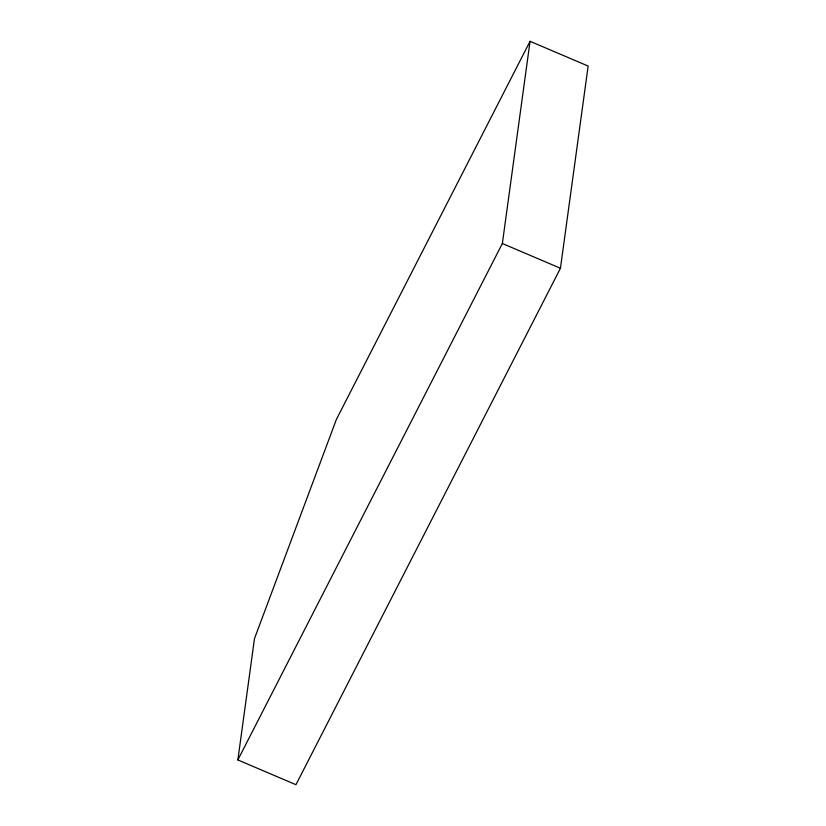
<?xml version="1.0" encoding="UTF-8"?>
<svg xmlns="http://www.w3.org/2000/svg" width="826" height="826" viewBox="0 0 826 826"><rect width="100%" height="100%" fill="white"/><g stroke="black" fill="none" stroke-linecap="round" stroke-linejoin="round"><path stroke-width="1.24" d="M237.857 759.941L254.48 638.622L336.399 419.412L530.055 41.3L588.143 66.059L560.441 268.264L295.945 784.7L237.857 759.941L502.363 243.505L530.055 41.3M502.363 243.505L560.441 268.264"/></g></svg>
